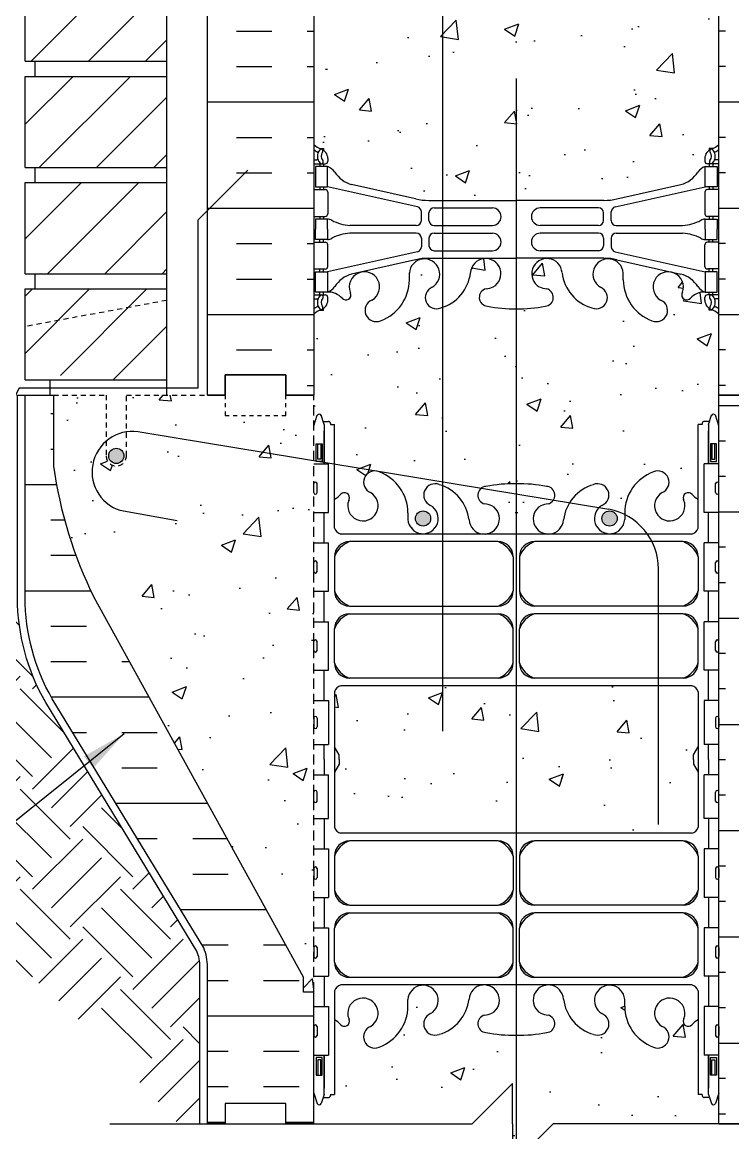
# Model space of a CAD drawing. Header units: inches. Extents: x 23 to 78, y 38.6 to 121.8.
# Drawn here: x 41.78 to 59.32, y 66.56 to 93.99 of the extents above; entities that cross this region are included whole.
import ezdxf

# ---------------------------------------------------------------- set-up
doc = ezdxf.new("R2010")
doc.units = ezdxf.units.IN
doc.header["$MEASUREMENT"] = 0
doc.linetypes.add('DASHED2', pattern=[0.375, 0.25, -0.125])
doc.linetypes.add('HIDDEN2', pattern=[0.1875, 0.125, -0.0625])
for name, color, linetype in [('HATCH', 12, 'Continuous'), ('Hidden2', 12, 'HIDDEN2'), ('line25', 2, 'Continuous'), ('LINE3', 3, 'Continuous'), ('LINE50', 5, 'Continuous'), ('LINE9', 9, 'Continuous'), ('TEXT', 4, 'Continuous'), ('Web_Edge', 9, 'Continuous')]:
    doc.layers.add(name, color=color, linetype=linetype)
doc.styles.add('DIM', font='romans.shx', dxfattribs={"width": 0.7})
doc.dimstyles.new('ext_12', dxfattribs={"dimscale": 12, "dimtxt": 0.09375, "dimasz": 0.09375, "dimexe": 0.09375, "dimexo": 0.0625, "dimgap": 0.0625, "dimtad": 1, "dimdec": 1, "dimzin": 3, "dimdsep": 46, "dimlunit": 4, "dimtxsty": 'DIM', "dimcen": 0.09, "dimdle": 0.09375, "dimclrt": 4, "dimadec": 0, "dimazin": 0, "dimtfac": 1, "dimtdec": 1, "dimtmove": 2, "dimatfit": 3, "dimfxl": 1, "dimfrac": 2, "dimtolj": 1, "dimtzin": 0, "dimarcsym": 0})

msp = doc.modelspace()

# ---------------------------------------------------------------- hatches: boundary and pattern name
at = {"layer": 'HATCH'}
h = msp.add_hatch(dxfattribs=at)
h.set_pattern_fill('ANSI31', color=256, scale=8, style=0)
h.set_pattern_definition([(45, (-68.6685, -69.963), (-0.707107, 0.707107), [])])
h.paths.add_polyline_path([(45.354, 120.781), (41.854, 120.781), (41.854, 119.281), (45.354, 119.281)])
h.paths.add_polyline_path([(45.354, 118.906), (41.854, 118.906), (41.854, 117.869), (44.798, 117.869), (45.354, 117.869)])
h.paths.add_polyline_path([(45.354, 117.869), (44.798, 117.869), (41.854, 117.869), (41.854, 116.656), (45.354, 116.656)])
h.paths.add_polyline_path([(45.354, 116.281), (41.854, 116.281), (41.854, 114.031), (45.354, 114.031)])
h.paths.add_polyline_path([(45.354, 113.656), (41.854, 113.656), (41.854, 111.406), (45.354, 111.406)])
h.paths.add_polyline_path([(45.354, 111.031), (41.854, 111.031), (41.854, 108.781), (45.354, 108.781)])
h.paths.add_polyline_path([(45.354, 108.406), (41.854, 108.406), (41.854, 106.156), (45.354, 106.156)])
h.paths.add_polyline_path([(45.354, 105.781), (41.854, 105.781), (41.854, 103.531), (45.354, 103.531), (45.354, 104.406), (45.342, 104.406), (45.347, 104.656), (45.354, 104.656)])
h.paths.add_polyline_path([(45.354, 103.156), (41.854, 103.156), (41.854, 100.906), (45.354, 100.906)])
h.paths.add_polyline_path([(45.354, 100.531), (41.854, 100.531), (41.854, 98.281), (45.354, 98.281)])
h.paths.add_polyline_path([(45.354, 97.906), (41.854, 97.906), (41.854, 96.486), (44.798, 96.486), (45.354, 96.486)])
h.paths.add_polyline_path([(45.354, 96.486), (44.798, 96.486), (41.854, 96.486), (41.854, 95.656), (45.354, 95.656)])
h.paths.add_polyline_path([(45.354, 95.281), (43.354, 95.281), (41.854, 95.281), (41.854, 93.031), (45.354, 93.031)])
h.paths.add_polyline_path([(45.354, 92.656), (41.854, 92.656), (41.854, 90.406), (45.354, 90.406)])
h.paths.add_polyline_path([(45.354, 90.031), (41.854, 90.031), (41.854, 87.781), (45.354, 87.781)])
h.paths.add_polyline_path([(45.354, 87.406), (41.854, 87.406), (41.854, 85.781), (42.299, 85.52), (42.912, 85.156), (45.354, 85.156)])
h = msp.add_hatch(dxfattribs=at)
h.set_pattern_fill('AR-CONC', color=256, scale=0.5)
h.paths.add_polyline_path([(58.979, 114.589, 0.08841), (58.833, 114.686), (58.743, 114.686), (58.743, 114.728, -0.249069), (58.633, 114.935), (58.633, 115.003, -0.414214), (58.695, 115.065), (58.743, 115.065), (58.743, 115.135), (58.638, 115.135, -0.168672), (58.452, 115.285, 0.17445), (58.044, 115.581), (56.463, 115.934, 0.054974), (56.136, 115.97), (53.979, 115.97), (53.979, 107.593), (53.979, 107.593), (56.136, 107.593, 0.054974), (56.463, 107.629), (58.044, 107.982, 0.17445), (58.452, 108.278, -0.168672), (58.638, 108.428), (58.743, 108.428), (58.743, 108.498), (58.695, 108.498, -0.414214), (58.633, 108.56), (58.633, 108.628, -0.249069), (58.743, 108.835), (58.743, 108.876), (58.833, 108.876, 0.08841), (58.979, 108.974)])
h.paths.add_polyline_path([(53.979, 115.97), (52.167, 115.97), (52.167, 107.593), (53.979, 107.593)])
h.paths.add_polyline_path([(52.167, 115.97), (51.821, 115.97, 0.054974), (51.494, 115.934), (49.913, 115.581, 0.17445), (49.506, 115.285, -0.168672), (49.32, 115.135), (49.215, 115.135), (49.215, 115.065), (49.262, 115.065, -0.414214), (49.325, 115.003), (49.325, 114.935, -0.249069), (49.215, 114.728), (49.215, 114.686), (49.125, 114.686, 0.088416), (48.979, 114.589), (48.979, 108.974, 0.088416), (49.125, 108.876), (49.215, 108.876), (49.215, 108.835, -0.249069), (49.325, 108.628), (49.325, 108.56, -0.414214), (49.262, 108.498), (49.215, 108.498), (49.215, 108.428), (49.32, 108.428, -0.168672), (49.506, 108.278, 0.17445), (49.913, 107.982), (51.494, 107.629, 0.054974), (51.821, 107.593), (52.167, 107.593)])
h.paths.add_polyline_path([(58.979, 96.589, 0.08841), (58.833, 96.686), (58.743, 96.686), (58.743, 96.728, -0.249069), (58.633, 96.935), (58.633, 97.003, -0.414214), (58.695, 97.065), (58.743, 97.065), (58.743, 97.135), (58.638, 97.135, -0.168672), (58.452, 97.285, 0.17445), (58.044, 97.581), (56.463, 97.934, 0.054974), (56.136, 97.97), (53.979, 97.97), (53.979, 94.102, -0.31683), (54.233, 94.011, -0.520567), (54.632, 94.011, -0.520567), (54.923, 94.026, -0.311242), (54.979, 94.047, -0.311242), (55.035, 94.026, -0.520567), (55.325, 94.011, -0.520567), (55.724, 94.011, -0.520567), (56.109, 94.011, -0.520567), (56.587, 94.011, -0.319567), (56.979, 94.209, -0.319567), (57.37, 94.011, -0.520567), (57.848, 94.011, -0.520567), (58.233, 94.011, -0.520567), (58.632, 94.011, -0.520567), (58.923, 94.026, -0.311242), (58.979, 94.047)])
h.paths.add_polyline_path([(58.979, 94.047, 0.311242), (58.923, 94.026, 0.520567), (58.632, 94.011, 0.520567), (58.233, 94.011, 0.520567), (57.848, 94.011, 0.520567), (57.37, 94.011, 0.319567), (56.979, 94.209, 0.319567), (56.587, 94.011, 0.520567), (56.109, 94.011, 0.520567), (55.724, 94.011, 0.520567), (55.325, 94.011, 0.520567), (55.035, 94.026, 0.311242), (54.979, 94.047, 0.311242), (54.923, 94.026, 0.520567), (54.632, 94.011, 0.520567), (54.233, 94.011, 0.520567), (53.848, 94.011, 0.520567), (53.37, 94.011, 0.520567), (52.755, 94.089, 0.520567), (52.426, 94.089, 0.289252), (52.167, 94.198), (52.167, 89.593), (53.979, 89.593), (56.136, 89.593, 0.054974), (56.463, 89.629), (58.044, 89.982, 0.17445), (58.452, 90.278, -0.168672), (58.638, 90.428), (58.743, 90.428), (58.743, 90.498), (58.695, 90.498, -0.414214), (58.633, 90.56), (58.633, 90.628, -0.249069), (58.743, 90.835), (58.743, 90.876), (58.833, 90.876, 0.08841), (58.979, 90.974)])
h.paths.add_polyline_path([(52.167, 94.198, 0.201043), (51.995, 94.089, 0.520567), (51.689, 94.042, 0.520567), (51.32, 94.042, 0.520567), (51.023, 94.042, 0.520567), (50.552, 94.042, 0.520567), (50.231, 94.042, 0.520567), (49.745, 94.042, 0.520567), (49.313, 94.042, 0.514292), (48.979, 94.045), (48.979, 90.974, 0.088416), (49.125, 90.876), (49.215, 90.876), (49.215, 90.835, -0.249069), (49.325, 90.628), (49.325, 90.56, -0.414214), (49.262, 90.498), (49.215, 90.498), (49.215, 90.428), (49.32, 90.428, -0.168672), (49.506, 90.278, 0.17445), (49.913, 89.982), (51.494, 89.629, 0.054974), (51.821, 89.593), (52.167, 89.593)])
h.paths.add_polyline_path([(52.167, 86.953, -0.013826), (52.112, 86.935, -1), (51.899, 87.446, 1.661382), (51.338, 87.799), (51.338, 87.634, -0.311223), (50.629, 86.618, -1), (50.416, 87.129, 2.155404), (49.877, 87.323), (49.889, 87.302, -0.834375), (49.677, 87.177, 0.23174), (49.32, 87.328), (49.215, 87.328), (49.215, 87.258), (49.262, 87.258, -0.414214), (49.325, 87.195), (49.325, 87.128, -0.249069), (49.215, 86.92), (49.215, 86.879), (49.125, 86.879, 0.088416), (48.979, 86.781), (48.979, 84.781), (48.979, 84.022), (49.064, 84.283, -0.6), (49.164, 84.283), (49.212, 84.133), (49.339, 84.133, -0.414214), (49.389, 84.083), (49.389, 84.053), (49.489, 84.053), (49.489, 83.076), (50.516, 82.907, -0.02739), (50.546, 82.902), (52.167, 82.635)])
h.paths.add_polyline_path([(53.979, 86.912, -0.047544), (53.265, 86.977, -0.843243), (53.23, 87.409, 0.055617), (53.41, 87.455, 1.661382), (52.849, 87.807, -0.285935), (52.167, 86.953), (52.167, 82.635), (53.11, 82.48, -0.14917), (53.229, 82.528, -0.049932), (53.979, 82.593)])
h.paths.add_polyline_path([(58.979, 86.781, 0.08841), (58.833, 86.879), (58.743, 86.879), (58.743, 86.92, -0.249069), (58.633, 87.128), (58.633, 87.195, -0.414214), (58.695, 87.258), (58.743, 87.258), (58.743, 87.328), (58.638, 87.328, 0.231736), (58.28, 87.177, -0.8344), (58.068, 87.302), (58.08, 87.323, 2.155404), (57.541, 87.129, -1), (57.328, 86.618, -0.311223), (56.619, 87.634), (56.619, 87.799, 1.661382), (56.058, 87.446, -1), (55.845, 86.935, -0.30095), (55.108, 87.807, 1.661382), (54.547, 87.455, 0.055617), (54.727, 87.409, -0.843243), (54.692, 86.977, -0.047545), (53.979, 86.912), (53.979, 82.593, -0.049932), (54.728, 82.528, -0.569775), (54.891, 82.187), (55.292, 82.121, -0.185281), (55.881, 82.57, -1), (56.094, 82.059, 0.063994), (56.018, 82.001), (56.261, 81.961, -0.069484), (56.655, 81.83), (56.655, 81.871, -0.311223), (57.364, 82.887, -1), (57.577, 82.376, 2.155404), (58.116, 82.182), (58.104, 82.203, -0.834375), (58.316, 82.329, 0.10894), (58.469, 82.215), (58.469, 84.053), (58.569, 84.053), (58.569, 84.083, -0.414214), (58.619, 84.133), (58.745, 84.133), (58.794, 84.283, -0.6), (58.894, 84.283), (58.979, 84.022), (58.979, 84.781)])
h.paths.add_polyline_path([(55.292, 82.121), (54.891, 82.187, -0.184719), (54.763, 82.096, 0.055617), (54.583, 82.051, 1.661382), (55.144, 81.698, -0.10956)])
h.paths.add_polyline_path([(56.655, 81.706), (56.655, 81.83, 0.069484), (56.261, 81.961), (56.018, 82.001, 1.443877)])
h.paths.add_polyline_path([(56.094, 81.734, -1), (56.469, 81.734, -1)], flags=16)
h.paths.add_polyline_path([(53.374, 82.051, 0.055617), (53.194, 82.096, -0.616523), (53.11, 82.48), (52.167, 82.635), (52.167, 82.539, -0.275905), (52.813, 81.698, 1.661382)])
h.paths.add_polyline_path([(52.076, 82.57, -0.023125), (52.167, 82.539), (52.167, 82.635), (50.546, 82.902, -0.0445), (50.593, 82.887, -0.311223), (51.302, 81.871), (51.302, 81.706, 1.661382), (51.863, 82.059, -1)])
h.paths.add_polyline_path([(51.863, 81.734, -1), (51.488, 81.734, -1)], flags=16)
h.paths.add_polyline_path([(50.516, 82.907), (49.489, 83.076), (49.489, 82.215, 0.108933), (49.641, 82.329, -0.8344), (49.853, 82.203), (49.841, 82.182, 2.155404), (50.38, 82.376, -0.865711)])
h.paths.add_polyline_path([(53.979, 77.603), (49.65, 77.603, 0.268156), (49.489, 77.455), (49.489, 76.094), (49.609, 75.894), (49.609, 75.781), (49.609, 75.669), (49.489, 75.469), (49.489, 74.108, 0.268156), (49.65, 73.96), (53.979, 73.96)])
h.paths.add_polyline_path([(53.979, 77.603), (53.979, 73.96), (58.307, 73.96, 0.268138), (58.469, 74.108), (58.469, 75.469), (58.349, 75.669), (58.349, 75.781), (58.349, 75.894), (58.469, 76.094), (58.469, 77.455, 0.268138), (58.307, 77.603)])
h.paths.add_polyline_path([(58.469, 69.347, 0.108935), (58.316, 69.234, -0.8344), (58.104, 69.36), (58.116, 69.381, 2.155404), (57.577, 69.187, -1), (57.364, 68.676, -0.311223), (56.655, 69.692), (56.655, 69.857, 1.661382), (56.094, 69.504, -1), (55.881, 68.993, -0.30095), (55.144, 69.865, 1.661382), (54.583, 69.512, 0.055617), (54.763, 69.467, -0.843243), (54.728, 69.034, -0.049932), (53.979, 68.97), (53.979, 65.875), (54.885, 66.781), (58.979, 66.781), (58.979, 67.541), (58.894, 67.28, -0.6), (58.794, 67.28), (58.745, 67.43), (58.619, 67.43, -0.414214), (58.569, 67.48), (58.569, 67.51), (58.469, 67.51)])
h.paths.add_polyline_path([(53.979, 68.97, -0.049932), (53.229, 69.034, -0.843243), (53.194, 69.467, 0.055617), (53.374, 69.512, 1.661382), (52.813, 69.865, -0.30095), (52.076, 68.993, -1), (51.863, 69.504, 1.661382), (51.302, 69.857), (51.302, 69.692, -0.311223), (50.593, 68.676, -1), (50.38, 69.187, 2.155404), (49.841, 69.381), (49.853, 69.36, -0.834375), (49.641, 69.234, 0.108938), (49.489, 69.347), (49.489, 67.51), (49.389, 67.51), (49.389, 67.48, -0.414214), (49.339, 67.43), (49.212, 67.43), (49.164, 67.28, -0.6), (49.064, 67.28), (48.979, 67.541), (48.979, 66.781), (52.885, 66.781), (53.885, 67.781), (53.885, 66.781), (53.885, 65.781), (53.979, 65.875)])
h = msp.add_hatch(dxfattribs=at)
h.set_pattern_fill('INSUL', color=256, scale=7, style=0)
h.set_pattern_definition([(0, (-2877.183, -312.228), (0, 2.625), []), (0, (-2877.183, -311.353), (0, 2.625), [0.875, -0.875]), (0, (-2877.183, -310.478), (0, 2.625), [0.875, -0.875])])
h.paths.add_polyline_path([(46.354, 84.781), (46.791, 84.781), (46.791, 85.281), (48.291, 85.281), (48.291, 84.781), (48.979, 84.781), (48.979, 102.781), (48.291, 102.781), (48.291, 103.281), (46.791, 103.281), (46.791, 102.781), (46.354, 102.781)])
h = msp.add_hatch(dxfattribs=at)
h.set_pattern_fill('INSUL', color=256, scale=7, style=0)
h.set_pattern_definition([(180, (2985.14, -312.228), (0, 2.625), []), (180, (2985.14, -311.353), (0, 2.625), [0.875, -0.875]), (180, (2985.14, -310.478), (0, 2.625), [0.875, -0.875])])
h.paths.add_polyline_path([(61.604, 84.781), (61.166, 84.781), (61.166, 85.281), (59.666, 85.281), (59.666, 84.781), (58.979, 84.781), (58.979, 102.781), (59.666, 102.781), (59.666, 103.281), (61.166, 103.281), (61.166, 102.781), (61.604, 102.781)])
h = msp.add_hatch(dxfattribs=at)
h.set_pattern_fill('INSUL', color=256, scale=7, style=0)
h.set_pattern_definition([(180, (2985.14, -330.228), (0, 2.625), []), (180, (2985.14, -329.353), (0, 2.625), [0.875, -0.875]), (180, (2985.14, -328.478), (0, 2.625), [0.875, -0.875])])
h.paths.add_polyline_path([(61.604, 66.781), (61.166, 66.781), (61.166, 67.281), (59.666, 67.281), (59.666, 66.781), (58.979, 66.781), (58.979, 84.781), (59.666, 84.781), (59.666, 85.281), (61.166, 85.281), (61.166, 84.781), (61.604, 84.781)])
h = msp.add_hatch(dxfattribs=at)
h.set_pattern_fill('INSUL', color=256, scale=7, style=0)
h.set_pattern_definition([(0, (-2953.5122, -355.8008), (0, 2.625), []), (0, (-2953.5122, -354.9258), (0, 2.625), [0.875, -0.875]), (0, (-2953.5122, -354.0508), (0, 2.625), [0.875, -0.875])])
h.paths.add_polyline_path([(43.554, 79.781, -0.079579), (42.554, 83.031), (42.554, 84.781), (41.854, 84.781), (41.854, 79.781, 0.131652), (42.523, 77.281), (46.261, 71.131, -0.10438), (46.354, 70.656), (46.354, 66.781), (46.791, 66.781), (46.791, 67.281), (48.291, 67.281), (48.291, 66.781), (48.979, 66.781), (48.979, 70.031), (48.729, 70.031), (48.729, 70.406)])
h = msp.add_hatch(dxfattribs=at)
h.set_pattern_fill('AR-CONC', color=256, scale=0.5, style=0)
h.set_pattern_definition([(50, (82.563, 46.899), (3.5863, -0.31376), [0.375, -4.125]), (355, (82.563, 46.899), (-0.69376, 3.76096), [0.3, -3.3]), (100.4514, (82.8618, 46.873), (2.89255, 3.4472), [0.3187, -3.5057]), (46.184, (82.563, 47.899), (5.3362, -0.8276), [0.5625, -6.1875]), (96.636, (83.0076, 47.83), (4.6733, 4.8706), [0.47805, -5.25856]), (351.184, (82.563, 47.899), (4.6733, 4.8706), [0.45, -4.95]), (21, (83.063, 47.649), (2.98454, -2.0131), [0.375, -4.125]), (326, (83.063, 47.649), (1.21658, 3.62575), [0.3, -3.3]), (71.4514, (83.3116, 47.4813), (4.20111, 1.61265), [0.3187, -3.5057]), (37.5, (82.5629, 46.8991), (0.0608, 1.66447), [0, -3.26, 0, -3.35, 0, -3.3125]), (7.5, (82.563, 46.8991), (1.31535, 1.97206), [0, -1.91, 0, -3.185, 0, -1.2625]), (327.5, (81.4479, 46.8991), (2.669112, -0.112774), [0, -1.25, 0, -3.9, 0, -5.175]), (317.5, (80.948, 46.899), (2.91593, 0.50052), [0, -1.625, 0, -2.59, 0, -3.675])])
h.paths.add_polyline_path([(48.979, 84.781), (48.291, 84.781), (48.291, 84.281), (46.791, 84.281), (46.791, 84.781), (46.354, 84.781), (45.435, 84.781), (45.463, 84.644), (45.163, 84.665), (45.257, 84.781), (44.354, 84.781), (44.354, 83.281, -1), (43.854, 83.281), (43.854, 84.781), (42.554, 84.781), (42.554, 83.031, 0.079579), (43.554, 79.781), (48.729, 70.406), (48.729, 70.031), (48.979, 70.031)])
h = msp.add_hatch(dxfattribs=at)
h.set_pattern_fill('AR-CONC', color=256, scale=0.5, style=0)
h.set_pattern_definition([(130, (107.9582, 0), (-3.5863, -0.31376), [0.375, -4.125]), (185, (107.9582, 0), (0.69376, 3.76096), [0.3, -3.3]), (79.5486, (107.6594, -0.026), (-2.89255, 3.4472), [0.3187, -3.50571]), (133.816, (107.958, 1), (-5.3362, -0.8276), [0.5625, -6.1875]), (83.3644, (107.5135, 0.931), (-4.6733, 4.8706), [0.47805, -5.25856]), (188.816, (107.958, 1), (-4.6733, 4.8706), [0.45, -4.95]), (159, (107.4582, 0.75), (-2.984535, -2.013094), [0.375, -4.125]), (214, (107.4582, 0.75), (-1.21658, 3.62575), [0.3, -3.3]), (108.5486, (107.2095, 0.5822), (-4.20111, 1.61265), [0.3187, -3.50571]), (142.5, (107.9582, 0), (-0.0608, 1.66447), [0, -3.26, 0, -3.35, 0, -3.3125]), (172.5, (107.9582, 0), (-1.315348, 1.97206), [0, -1.91, 0, -3.185, 0, -1.2625]), (212.5, (109.0732, 0), (-2.669112, -0.112774), [0, -1.25, 0, -3.9, 0, -5.175]), (222.5, (109.5732, 0), (-2.91593, 0.500525), [0, -1.625, 0, -2.59, 0, -3.675])])
h.paths.add_polyline_path([(51.542, 81.917, 0.009152), (51.535, 81.922, -0.027822), (51.697, 81.961), (53.979, 82.337), (53.98, 80.889, -0.115929), (53.48, 81.007)])
h = msp.add_hatch(dxfattribs=at)
h.set_pattern_fill('AR-CONC', color=256, scale=0.5, style=0)
h.paths.add_polyline_path([(56.416, 81.917, -0.009152), (56.423, 81.922, 0.027822), (56.261, 81.961), (53.979, 82.337), (53.979, 80.889, 0.115929), (54.479, 81.007)])
h = msp.add_hatch(dxfattribs=at)
h.set_pattern_fill('EARTH', color=256, scale=7, angle=45, style=0)
h.set_pattern_definition([(45, (82.563, 46.8991), (2e-16, 2.474874), [1.75, -1.75]), (45, (82.0989, 47.3631), (2e-16, 2.474874), [1.75, -1.75]), (45, (81.6348, 47.8272), (2e-16, 2.474874), [1.75, -1.75]), (135, (81.6348, 48.1365), (-2.474874, 2e-16), [1.75, -1.75]), (135, (82.0989, 48.6006), (-2.474874, 2e-16), [1.75, -1.75]), (135, (82.563, 49.0646), (-2.474874, 2e-16), [1.75, -1.75])])
edge = h.paths.add_edge_path()
edge.add_line((41.669, 79.612), (24.318, 79.309))
edge.add_spline(control_points=[(24.318, 79.309), (25.496, 77.837), (28.885, 73.598), (38.648, 74.342), (43.349, 69.258), (45.638, 66.781)], knot_values=[0, 0, 0, 0, 5.445163, 15.676074, 25.389883, 25.389883, 25.389883, 25.389883], degree=3, periodic=0)
edge.add_line((45.638, 66.781), (46.166, 66.781))
edge.add_line((46.166, 66.781), (46.166, 70.658))
edge.add_arc((45.182, 70.676), 0.984, 358.9719, 382.1268)
edge.add_line((46.094, 71.046), (42.362, 77.186))
edge.add_arc((46.854, 79.781), 5.188, 181.869, 210.0236, ccw=False)
at = {"layer": 'LINE3'}
for points in [[(44.291, 83.281, 1), (43.916, 83.281, 1)], [(51.863, 81.734, 1), (51.488, 81.734, 1)], [(56.094, 81.734, 1), (56.469, 81.734, 1)]]:
    msp.add_hatch(color=256, dxfattribs=at).paths.add_polyline_path(points)

# ---------------------------------------------------------------- linework, layer by layer
at = {"layer": 'HATCH'}
for p, q in [((45.163, 84.665), (45.257, 84.781)), ((45.463, 84.644), (45.435, 84.781)), ((45.163, 84.665), (45.463, 84.644))]:
    msp.add_line(p, q, dxfattribs=at)
at = {"layer": 'Hidden2'}
for p, q in [((42.554, 84.781), (43.854, 84.781)), ((43.854, 84.781), (43.854, 83.281)), ((44.354, 83.281), (44.354, 84.781)), ((44.354, 84.781), (46.354, 84.781))]:
    msp.add_line(p, q, dxfattribs=at)
at = {"layer": 'Hidden2', "ltscale": 2}
msp.add_line((48.979, 70.031), (48.979, 84.781), dxfattribs=at)
at = {"layer": 'Hidden2'}
msp.add_lwpolyline([(46.354, 84.781), (46.791, 84.781), (46.791, 85.281), (48.291, 85.281), (48.291, 84.781), (48.979, 84.781)], dxfattribs=at)
msp.add_arc((44.104, 83.281), 0.25, 180, 0, dxfattribs=at)
at = {"layer": 'line25'}
for p, q in [((48.979, 102.781), (48.979, 84.781)), ((58.979, 84.781), (58.979, 102.781)), ((41.854, 93.031), (41.854, 95.281)), ((45.354, 84.781), (45.354, 95.281)), ((41.854, 93.031), (45.354, 93.031)), ((42.104, 92.656), (42.104, 93.031)), ((41.854, 90.406), (41.854, 92.656)), ((41.854, 92.656), (45.354, 92.656)), ((41.854, 90.406), (45.354, 90.406)), ((42.104, 90.031), (42.104, 90.406)), ((41.854, 90.031), (45.354, 90.031)), ((41.854, 87.781), (41.854, 90.031)), ((41.854, 87.781), (45.354, 87.781)), ((42.104, 87.406), (42.104, 87.781)), ((41.854, 87.406), (45.354, 87.406)), ((41.854, 85.156), (41.854, 87.406)), ((41.854, 85.156), (45.354, 85.156)), ((42.469, 84.781), (42.469, 85.156)), ((42.554, 84.781), (42.554, 83.031)), ((58.979, 66.781), (58.979, 84.781)), ((48.979, 83.086), (49.343, 83.086)), ((49.343, 81.886), (49.343, 83.086)), ((58.979, 83.086), (58.614, 83.086)), ((58.614, 81.886), (58.614, 83.086)), ((48.979, 81.886), (49.343, 81.886)), ((58.979, 81.886), (58.614, 81.886)), ((48.979, 81.136), (49.343, 81.136)), ((49.343, 79.936), (49.343, 81.136)), ((58.979, 81.136), (58.614, 81.136)), ((58.614, 79.936), (58.614, 81.136)), ((48.979, 79.936), (49.343, 79.936)), ((58.979, 79.936), (58.614, 79.936)), ((48.729, 70.406), (43.554, 79.781)), ((48.979, 79.186), (49.343, 79.186)), ((49.343, 77.986), (49.343, 79.186)), ((58.979, 79.186), (58.614, 79.186)), ((58.614, 77.986), (58.614, 79.186)), ((48.979, 77.986), (49.343, 77.986)), ((58.979, 77.986), (58.614, 77.986)), ((48.979, 77.236), (49.343, 77.236)), ((49.343, 77.236), (49.343, 76.156)), ((58.979, 77.236), (58.614, 77.236)), ((58.614, 77.236), (58.614, 76.156)), ((48.979, 76.156), (49.343, 76.156)), ((58.979, 76.156), (58.614, 76.156)), ((48.979, 75.406), (49.343, 75.406)), ((49.343, 74.326), (49.343, 75.406)), ((58.979, 75.406), (58.614, 75.406)), ((58.614, 74.326), (58.614, 75.406)), ((48.979, 74.326), (49.343, 74.326)), ((58.979, 74.326), (58.614, 74.326)), ((48.979, 73.576), (49.343, 73.576)), ((49.343, 73.576), (49.343, 72.376)), ((58.979, 73.576), (58.614, 73.576)), ((58.614, 73.576), (58.614, 72.376)), ((48.979, 72.376), (49.343, 72.376)), ((58.979, 72.376), (58.614, 72.376)), ((48.979, 71.626), (49.343, 71.626)), ((49.343, 71.626), (49.343, 70.426)), ((58.979, 71.626), (58.614, 71.626)), ((58.614, 71.626), (58.614, 70.426)), ((48.729, 70.031), (48.729, 70.406)), ((48.729, 70.031), (48.729, 70.406)), ((48.979, 70.426), (49.343, 70.426)), ((58.979, 70.426), (58.614, 70.426)), ((48.979, 70.031), (48.729, 70.031)), ((48.979, 70.031), (48.729, 70.031)), ((48.979, 66.781), (48.979, 70.031)), ((48.979, 69.676), (49.343, 69.676)), ((49.343, 69.676), (49.343, 68.476)), ((58.979, 69.676), (58.614, 69.676)), ((58.614, 69.676), (58.614, 68.476)), ((48.979, 68.476), (49.343, 68.476)), ((58.979, 68.476), (58.614, 68.476))]:
    msp.add_line(p, q, dxfattribs=at)
msp.add_arc((53.199, 84.528), 10.75, 188.0028, 206.2026, dxfattribs=at)
at = {"layer": 'LINE3'}
for p, q in [((52.167, 76.48), (52.167, 116.393)), ((53.979, 92.602), (53.979, 65.875)), ((56.261, 81.961), (44.738, 83.858)), ((44.191, 81.937), (45.61, 81.683)), ((57.49, 74.176), (57.49, 80.486))]:
    msp.add_line(p, q, dxfattribs=at)
for centre in [(44.104, 83.281), (51.676, 81.734), (56.281, 81.734)]:
    msp.add_circle(centre, 0.188, dxfattribs=at)
for centre, radius, start, end in [((44.506, 82.886), 1, 76.5845, 251.653), ((55.99, 80.486), 1.5, 360, 79.5785)]:
    msp.add_arc(centre, radius, start, end, dxfattribs=at)
at = {"layer": 'LINE50'}
msp.add_line((46.354, 84.781), (46.354, 102.781), dxfattribs=at)
for points in [[(46.354, 84.781), (46.791, 84.781), (46.791, 85.281), (48.291, 85.281), (48.291, 84.781), (48.979, 84.781)], [(48.979, 84.781), (48.291, 84.781), (48.291, 85.281), (46.791, 85.281), (46.791, 84.781), (46.354, 84.781)], [(61.604, 84.781), (61.166, 84.781), (61.166, 85.281), (59.666, 85.281), (59.666, 84.781), (58.979, 84.781)], [(58.979, 84.781), (59.666, 84.781), (59.666, 85.281), (61.166, 85.281), (61.166, 84.781), (61.604, 84.781)], [(48.979, 66.781), (48.291, 66.781), (48.291, 67.281), (46.791, 67.281), (46.791, 66.781), (46.354, 66.781)], [(58.979, 66.781), (59.666, 66.781), (59.666, 67.281), (61.166, 67.281), (61.166, 66.781), (61.604, 66.781)]]:
    msp.add_lwpolyline(points, dxfattribs=at)
msp.add_lwpolyline([(46.354, 66.781), (46.354, 70.656, 0.10438), (46.261, 71.131), (42.523, 77.281, -0.131652), (41.854, 79.781), (41.854, 84.781), (42.554, 84.781)], format="xyb", dxfattribs=at)
at = {"layer": 'LINE9'}
for p, q in [((46.119, 89.106), (47.354, 90.341)), ((48.979, 82.376), (48.979, 82.596)), ((49.019, 82.636), (49.019, 82.636)), ((49.059, 82.376), (49.059, 82.596)), ((58.899, 82.376), (58.899, 82.596)), ((58.939, 82.636), (58.939, 82.636)), ((58.979, 82.376), (58.979, 82.596)), ((48.979, 82.541), (48.979, 82.541)), ((48.979, 82.431), (48.979, 82.431)), ((49.019, 82.336), (49.019, 82.336)), ((58.939, 82.336), (58.939, 82.336)), ((58.979, 82.541), (58.979, 82.541)), ((58.979, 82.431), (58.979, 82.431)), ((49.019, 80.686), (49.019, 80.686)), ((58.939, 80.686), (58.939, 80.686)), ((48.979, 80.426), (48.979, 80.646)), ((48.979, 80.591), (48.979, 80.591)), ((48.979, 80.481), (48.979, 80.481)), ((49.019, 80.386), (49.019, 80.386)), ((49.059, 80.426), (49.059, 80.646)), ((58.899, 80.426), (58.899, 80.646)), ((58.939, 80.386), (58.939, 80.386)), ((58.979, 80.426), (58.979, 80.646)), ((58.979, 80.591), (58.979, 80.591)), ((58.979, 80.481), (58.979, 80.481)), ((49.019, 78.736), (49.019, 78.736)), ((58.939, 78.736), (58.939, 78.736)), ((48.979, 78.476), (48.979, 78.696)), ((48.979, 78.641), (48.979, 78.641)), ((48.979, 78.531), (48.979, 78.531)), ((49.059, 78.476), (49.059, 78.696)), ((58.899, 78.476), (58.899, 78.696)), ((58.979, 78.476), (58.979, 78.696)), ((58.979, 78.641), (58.979, 78.641)), ((58.979, 78.531), (58.979, 78.531)), ((49.019, 78.436), (49.019, 78.436)), ((58.939, 78.436), (58.939, 78.436)), ((49.019, 76.846), (49.019, 76.846)), ((58.939, 76.846), (58.939, 76.846)), ((48.979, 76.806), (48.979, 76.586)), ((48.979, 76.751), (48.979, 76.751)), ((48.979, 76.641), (48.979, 76.641)), ((49.019, 76.546), (49.019, 76.546)), ((49.059, 76.806), (49.059, 76.586)), ((58.899, 76.806), (58.899, 76.586)), ((58.939, 76.546), (58.939, 76.546)), ((58.979, 76.806), (58.979, 76.586)), ((58.979, 76.751), (58.979, 76.751)), ((58.979, 76.641), (58.979, 76.641)), ((48.979, 74.756), (48.979, 74.976)), ((48.979, 74.921), (48.979, 74.921)), ((49.019, 75.016), (49.019, 75.016)), ((49.059, 74.756), (49.059, 74.976)), ((58.899, 74.756), (58.899, 74.976)), ((58.939, 75.016), (58.939, 75.016)), ((58.979, 74.756), (58.979, 74.976)), ((58.979, 74.921), (58.979, 74.921)), ((48.979, 74.811), (48.979, 74.811)), ((49.019, 74.716), (49.019, 74.716)), ((58.939, 74.716), (58.939, 74.716)), ((58.979, 74.811), (58.979, 74.811)), ((48.979, 73.086), (48.979, 72.866)), ((48.979, 73.031), (48.979, 73.031)), ((49.019, 73.126), (49.019, 73.126)), ((49.059, 73.086), (49.059, 72.866)), ((58.899, 73.086), (58.899, 72.866)), ((58.939, 73.126), (58.939, 73.126)), ((58.979, 73.086), (58.979, 72.866)), ((58.979, 73.031), (58.979, 73.031)), ((48.979, 72.921), (48.979, 72.921)), ((49.019, 72.826), (49.019, 72.826)), ((58.939, 72.826), (58.939, 72.826)), ((58.979, 72.921), (58.979, 72.921)), ((48.979, 71.136), (48.979, 70.916)), ((48.979, 71.081), (48.979, 71.081)), ((49.059, 71.136), (49.059, 70.916)), ((58.899, 71.136), (58.899, 70.916)), ((58.979, 71.136), (58.979, 70.916)), ((58.979, 71.081), (58.979, 71.081)), ((48.979, 70.971), (48.979, 70.971)), ((49.019, 70.876), (49.019, 70.876)), ((58.939, 70.876), (58.939, 70.876)), ((58.979, 70.971), (58.979, 70.971)), ((48.979, 69.186), (48.979, 68.966)), ((49.019, 69.226), (49.019, 69.226)), ((49.059, 69.186), (49.059, 68.966)), ((58.899, 69.186), (58.899, 68.966)), ((58.939, 69.226), (58.939, 69.226)), ((58.979, 69.186), (58.979, 68.966)), ((48.979, 69.131), (48.979, 69.131)), ((48.979, 69.021), (48.979, 69.021)), ((49.019, 68.926), (49.019, 68.926)), ((58.939, 68.926), (58.939, 68.926)), ((58.979, 69.131), (58.979, 69.131)), ((58.979, 69.021), (58.979, 69.021)), ((53.885, 67.781), (52.885, 66.781)), ((53.885, 66.781), (53.885, 67.781)), ((43.941, 66.781), (52.885, 66.781)), ((53.885, 66.781), (53.885, 65.781)), ((53.885, 65.781), (54.885, 66.781)), ((63.829, 66.781), (54.885, 66.781))]:
    msp.add_line(p, q, dxfattribs=at)
at = {"layer": 'LINE9', "linetype": 'DASHED2', "ltscale": 0.5}
msp.add_line((45.354, 87.122), (41.854, 86.474), dxfattribs=at)
at = {"layer": 'LINE9'}
msp.add_lwpolyline([(46.119, 89.106), (46.119, 84.956), (41.71, 84.956), (41.511, 84.567)], dxfattribs=at)
at = {"layer": 'LINE9', "linetype": 'Continuous'}
msp.add_lwpolyline([(46.166, 66.781), (46.166, 70.658, 0.101377), (46.094, 71.046), (42.362, 77.186, -0.131757), (41.666, 79.781), (41.666, 84.781), (41.854, 84.781)], format="xyb", dxfattribs=at)
at = {"layer": 'LINE9', "linetype": 'DASHED2', "ltscale": 0.15}
msp.add_lwpolyline([(46.791, 84.781), (46.791, 84.781), (46.791, 84.281), (48.291, 84.281), (48.291, 84.781), (48.291, 84.781)], dxfattribs=at)
at = {"layer": 'LINE9'}
for centre, start, end in [((49.019, 82.596), 90, 180), ((49.019, 82.596), 360, 90), ((58.939, 82.596), 90, 180), ((58.939, 82.596), 0, 90), ((49.019, 82.376), 180, 270), ((49.019, 82.376), 270, 0), ((58.939, 82.376), 180, 270), ((58.939, 82.376), 270, 0), ((49.019, 80.646), 90, 180), ((49.019, 80.646), 360, 90), ((58.939, 80.646), 90, 180), ((58.939, 80.646), 0, 90), ((49.019, 80.426), 180, 270), ((49.019, 80.426), 270, 0), ((58.939, 80.426), 180, 270), ((58.939, 80.426), 270, 0), ((49.019, 78.696), 90, 180), ((49.019, 78.696), 360, 90), ((58.939, 78.696), 90, 180), ((58.939, 78.696), 0, 90), ((49.019, 78.476), 180, 270), ((49.019, 78.476), 270, 0), ((58.939, 78.476), 180, 270), ((58.939, 78.476), 270, 0), ((49.019, 76.806), 90, 180), ((49.019, 76.806), 0, 90), ((58.939, 76.806), 90, 180), ((58.939, 76.806), 360, 90), ((49.019, 76.586), 180, 270), ((49.019, 76.586), 270, 0), ((58.939, 76.586), 180, 270), ((58.939, 76.586), 270, 0), ((49.019, 74.976), 90, 180), ((49.019, 74.976), 360, 90), ((58.939, 74.976), 90, 180), ((58.939, 74.976), 0, 90), ((49.019, 74.756), 180, 270), ((49.019, 74.756), 270, 0), ((58.939, 74.756), 180, 270), ((58.939, 74.756), 270, 0), ((49.019, 73.086), 90, 180), ((49.019, 73.086), 0, 90), ((58.939, 73.086), 90, 180), ((58.939, 73.086), 360, 90), ((49.019, 72.866), 180, 270), ((49.019, 72.866), 270, 0), ((58.939, 72.866), 180, 270), ((58.939, 72.866), 270, 0), ((49.019, 71.136), 90, 180), ((49.019, 71.136), 0, 90), ((58.939, 71.136), 90, 180), ((58.939, 71.136), 360, 90), ((49.019, 70.916), 180, 270), ((49.019, 70.916), 270, 0), ((58.939, 70.916), 180, 270), ((58.939, 70.916), 270, 0), ((49.019, 69.186), 90, 180), ((49.019, 69.186), 0, 90), ((58.939, 69.186), 90, 180), ((58.939, 69.186), 360, 90), ((49.019, 68.966), 180, 270), ((49.019, 68.966), 270, 0), ((58.939, 68.966), 180, 270), ((58.939, 68.966), 270, 0)]:
    msp.add_arc(centre, 0.04, start, end, dxfattribs=at)
at = {"layer": 'Web_Edge'}
for p, q in [((49.125, 90.876), (49.215, 90.876)), ((49.215, 90.876), (49.215, 90.835)), ((58.833, 90.876), (58.743, 90.876)), ((58.743, 90.876), (58.743, 90.835)), ((48.979, 90.598), (49.056, 90.598)), ((49.325, 90.628), (49.325, 90.56)), ((58.633, 90.628), (58.633, 90.56)), ((58.979, 90.598), (58.901, 90.598)), ((48.979, 90.498), (49.262, 90.498)), ((49.125, 90.498), (49.125, 90.428)), ((49.215, 90.498), (49.215, 90.428)), ((58.979, 90.498), (58.695, 90.498)), ((58.743, 90.498), (58.743, 90.428)), ((58.833, 90.498), (58.833, 90.428)), ((51.494, 89.629), (49.913, 89.982)), ((56.463, 89.629), (58.044, 89.982)), ((48.979, 89.858), (49.262, 89.858)), ((49.125, 89.928), (49.125, 89.858)), ((49.215, 89.928), (49.215, 89.858)), ((51.537, 89.431), (49.32, 89.928)), ((49.325, 89.795), (49.325, 89.26)), ((56.42, 89.431), (58.638, 89.928)), ((58.633, 89.795), (58.633, 89.26)), ((58.979, 89.858), (58.695, 89.858)), ((58.743, 89.928), (58.743, 89.858)), ((58.833, 89.928), (58.833, 89.858)), ((51.821, 89.593), (53.979, 89.593)), ((56.136, 89.593), (53.979, 89.593)), ((48.979, 89.198), (49.262, 89.198)), ((49.125, 89.198), (49.125, 89.128)), ((49.215, 89.198), (49.215, 89.128)), ((51.635, 89.097), (51.635, 89.309)), ((51.822, 89.098), (51.822, 89.282)), ((51.947, 89.407), (53.387, 89.407)), ((56.01, 89.407), (54.57, 89.407)), ((56.135, 89.098), (56.135, 89.282)), ((56.322, 89.097), (56.322, 89.309)), ((58.979, 89.198), (58.695, 89.198)), ((58.743, 89.198), (58.743, 89.128)), ((58.833, 89.198), (58.833, 89.128)), ((51.51, 88.972), (49.872, 88.972)), ((51.947, 88.973), (53.387, 88.973)), ((56.01, 88.973), (54.57, 88.973)), ((56.447, 88.972), (58.085, 88.972)), ((49.125, 88.558), (49.125, 88.628)), ((49.215, 88.558), (49.215, 88.628)), ((51.51, 88.784), (49.872, 88.784)), ((51.635, 88.659), (51.635, 88.446)), ((51.822, 88.658), (51.822, 88.474)), ((51.947, 88.783), (53.387, 88.783)), ((56.01, 88.783), (54.57, 88.783)), ((56.135, 88.658), (56.135, 88.474)), ((56.322, 88.659), (56.322, 88.446)), ((56.447, 88.784), (58.085, 88.784)), ((58.743, 88.558), (58.743, 88.628)), ((58.833, 88.558), (58.833, 88.628)), ((48.979, 88.558), (49.262, 88.558)), ((49.325, 87.96), (49.325, 88.495)), ((51.947, 88.349), (53.387, 88.349)), ((56.01, 88.349), (54.57, 88.349)), ((58.633, 87.96), (58.633, 88.495)), ((58.979, 88.558), (58.695, 88.558)), ((51.537, 88.324), (49.32, 87.828)), ((51.494, 88.126), (49.913, 87.773)), ((51.821, 88.162), (53.979, 88.162)), ((56.136, 88.162), (53.979, 88.162)), ((56.42, 88.324), (58.638, 87.828)), ((56.463, 88.126), (58.044, 87.773)), ((48.979, 87.898), (49.262, 87.898)), ((49.125, 87.828), (49.125, 87.898)), ((49.215, 87.828), (49.215, 87.898)), ((51.338, 87.634), (51.338, 87.799)), ((56.619, 87.634), (56.619, 87.799)), ((58.979, 87.898), (58.695, 87.898)), ((58.743, 87.828), (58.743, 87.898)), ((58.833, 87.828), (58.833, 87.898)), ((48.979, 87.258), (49.262, 87.258)), ((49.125, 87.258), (49.125, 87.328)), ((49.215, 87.258), (49.215, 87.328)), ((49.877, 87.323), (49.889, 87.302)), ((58.08, 87.323), (58.068, 87.302)), ((58.979, 87.258), (58.695, 87.258)), ((58.743, 87.258), (58.743, 87.328)), ((58.833, 87.258), (58.833, 87.328)), ((48.979, 87.158), (49.056, 87.158)), ((49.325, 87.128), (49.325, 87.195)), ((58.633, 87.128), (58.633, 87.195)), ((58.979, 87.158), (58.901, 87.158)), ((49.125, 86.879), (49.215, 86.879)), ((49.215, 86.879), (49.215, 86.92)), ((58.743, 86.879), (58.743, 86.92)), ((58.833, 86.879), (58.743, 86.879)), ((48.979, 84.022), (49.064, 84.283)), ((49.239, 84.053), (49.164, 84.283)), ((58.719, 84.053), (58.794, 84.283)), ((58.979, 84.022), (58.894, 84.283)), ((49.212, 84.133), (49.339, 84.133)), ((49.239, 84.053), (49.239, 83.086)), ((49.389, 84.083), (49.389, 84.083)), ((49.389, 84.083), (49.389, 84.053)), ((49.389, 84.053), (49.489, 84.053)), ((49.489, 81.499), (49.489, 84.053)), ((58.569, 84.053), (58.469, 84.053)), ((58.469, 81.499), (58.469, 84.053)), ((58.569, 84.083), (58.569, 84.083)), ((58.569, 84.083), (58.569, 84.053)), ((58.745, 84.133), (58.619, 84.133)), ((58.719, 84.053), (58.719, 83.086)), ((49.841, 82.182), (49.853, 82.203)), ((58.116, 82.182), (58.104, 82.203)), ((51.302, 81.871), (51.302, 81.706)), ((56.655, 81.871), (56.655, 81.706)), ((58.307, 81.351), (49.65, 81.351)), ((53.527, 81.163), (49.864, 81.163)), ((58.094, 81.163), (54.43, 81.163)), ((49.489, 80.788), (49.489, 79.947)), ((53.902, 80.788), (53.902, 79.947)), ((54.055, 80.789), (54.055, 79.948)), ((58.469, 80.788), (58.469, 79.947)), ((49.864, 79.572), (53.527, 79.572)), ((58.094, 79.572), (54.43, 79.572)), ((49.864, 79.382), (53.527, 79.382)), ((58.094, 79.382), (54.43, 79.382)), ((49.489, 78.166), (49.489, 79.007)), ((53.902, 78.166), (53.902, 79.007)), ((54.055, 78.165), (54.055, 79.006)), ((58.469, 78.166), (58.469, 79.007)), ((53.527, 77.791), (49.864, 77.791)), ((58.094, 77.791), (54.43, 77.791)), ((49.489, 77.455), (49.489, 74.108)), ((58.307, 77.603), (49.65, 77.603)), ((58.469, 77.455), (58.469, 74.108)), ((49.609, 75.894), (49.489, 76.094)), ((49.609, 75.894), (49.489, 76.094)), ((58.349, 75.894), (58.469, 76.094)), ((58.349, 75.894), (58.469, 76.094)), ((49.609, 75.781), (49.609, 75.894)), ((49.609, 75.781), (49.609, 75.894)), ((49.609, 75.781), (49.609, 75.669)), ((49.609, 75.781), (49.609, 75.669)), ((58.349, 75.781), (58.349, 75.894)), ((58.349, 75.781), (58.349, 75.894)), ((58.349, 75.781), (58.349, 75.669)), ((58.349, 75.781), (58.349, 75.669)), ((49.609, 75.669), (49.489, 75.469)), ((49.609, 75.669), (49.489, 75.469)), ((58.349, 75.669), (58.469, 75.469)), ((58.349, 75.669), (58.469, 75.469)), ((58.307, 73.96), (49.65, 73.96)), ((53.527, 73.772), (49.864, 73.772)), ((58.094, 73.772), (54.43, 73.772)), ((49.489, 73.397), (49.489, 72.556)), ((53.902, 73.397), (53.902, 72.556)), ((54.055, 73.398), (54.055, 72.557)), ((58.469, 73.397), (58.469, 72.556)), ((49.864, 72.181), (53.527, 72.181)), ((58.094, 72.181), (54.43, 72.181)), ((49.864, 71.991), (53.527, 71.991)), ((58.094, 71.991), (54.43, 71.991)), ((49.489, 70.775), (49.489, 71.616)), ((53.902, 70.775), (53.902, 71.616)), ((54.055, 70.774), (54.055, 71.615)), ((58.469, 70.775), (58.469, 71.616)), ((53.527, 70.4), (49.864, 70.4)), ((58.094, 70.4), (54.43, 70.4)), ((49.489, 70.064), (49.489, 67.51)), ((58.307, 70.212), (49.65, 70.212)), ((58.469, 70.064), (58.469, 67.51)), ((51.302, 69.692), (51.302, 69.857)), ((56.655, 69.692), (56.655, 69.857)), ((49.841, 69.381), (49.853, 69.36)), ((58.116, 69.381), (58.104, 69.36)), ((49.239, 67.51), (49.239, 68.476)), ((58.719, 67.51), (58.719, 68.476)), ((48.979, 67.541), (49.064, 67.28)), ((49.239, 67.51), (49.164, 67.28)), ((49.389, 67.51), (49.489, 67.51)), ((49.389, 67.51), (49.389, 67.48)), ((58.569, 67.51), (58.469, 67.51)), ((58.569, 67.51), (58.569, 67.48)), ((58.719, 67.51), (58.794, 67.28)), ((58.979, 67.541), (58.894, 67.28)), ((49.212, 67.43), (49.339, 67.43)), ((49.389, 67.48), (49.389, 67.48)), ((58.569, 67.48), (58.569, 67.48)), ((58.745, 67.43), (58.619, 67.43))]:
    msp.add_line(p, q, dxfattribs=at)
for points in [[(49.02, 89.928), (49.32, 89.928), (49.32, 90.428), (49.02, 90.428)], [(58.938, 89.928), (58.638, 89.928), (58.638, 90.428), (58.938, 90.428)], [(49.02, 87.828), (49.32, 87.828), (49.32, 87.328), (49.02, 87.328)], [(58.938, 87.828), (58.638, 87.828), (58.638, 87.328), (58.938, 87.328)], [(49.189, 83.143), (49.039, 83.143), (49.039, 83.583), (49.189, 83.583)], [(49.149, 83.203), (49.079, 83.203), (49.079, 83.583), (49.149, 83.583)], [(58.769, 83.143), (58.919, 83.143), (58.919, 83.583), (58.769, 83.583)], [(58.809, 83.203), (58.879, 83.203), (58.879, 83.583), (58.809, 83.583)], [(49.189, 68.42), (49.039, 68.42), (49.039, 67.98), (49.189, 67.98)], [(49.149, 68.36), (49.079, 68.36), (49.079, 67.98), (49.149, 67.98)], [(58.769, 68.42), (58.919, 68.42), (58.919, 67.98), (58.769, 67.98)], [(58.809, 68.36), (58.879, 68.36), (58.879, 67.98), (58.809, 67.98)]]:
    msp.add_lwpolyline(points, close=True, dxfattribs=at)
for points in [[(49.32, 88.878), (49.32, 89.128), (49.02, 89.128), (49.02, 88.878)], [(58.638, 88.878), (58.638, 89.128), (58.938, 89.128), (58.938, 88.878)], [(49.32, 88.878), (49.32, 88.628), (49.02, 88.628), (49.02, 88.878)], [(58.638, 88.878), (58.638, 88.628), (58.938, 88.628), (58.938, 88.878)], [(49.239, 83.086), (49.239, 83.903)], [(58.719, 83.086), (58.719, 83.903)], [(49.239, 81.136), (49.239, 81.886)], [(58.719, 81.136), (58.719, 81.886)], [(49.239, 79.186), (49.239, 79.936)], [(58.719, 79.186), (58.719, 79.936)], [(49.239, 77.236), (49.239, 77.986)], [(58.719, 77.236), (58.719, 77.986)], [(49.239, 75.781), (49.239, 76.156)], [(58.719, 75.781), (58.719, 76.156)], [(49.239, 75.781), (49.239, 75.406)], [(58.719, 75.781), (58.719, 75.406)], [(49.239, 74.326), (49.239, 73.576)], [(58.719, 74.326), (58.719, 73.576)], [(49.239, 72.376), (49.239, 71.626)], [(58.719, 72.376), (58.719, 71.626)], [(49.239, 70.426), (49.239, 69.676)], [(58.719, 70.426), (58.719, 69.676)], [(49.239, 68.476), (49.239, 67.66)], [(58.719, 68.476), (58.719, 67.66)]]:
    msp.add_lwpolyline(points, dxfattribs=at)
for centre, radius, start, end in [((49.325, 91.335), 0.5, 226.2109, 250.5288), ((49.325, 91.335), 0.6, 234.7832, 245.0748), ((49.318, 90.682), 0.25, 140.1145, 222.4609), ((49.16, 90.813), 0.045, 321.448, 139.1879), ((49.075, 90.628), 0.25, 0, 70.5288), ((58.883, 90.628), 0.25, 109.4712, 180), ((58.797, 90.813), 0.045, 40.8121, 218.552), ((58.633, 91.335), 0.5, 289.4712, 313.7878), ((58.639, 90.682), 0.25, 317.5391, 39.8855), ((58.633, 91.335), 0.6, 294.9252, 305.2158), ((49.057, 90.617), 0.0196, 269.4032, 15.4901), ((49.062, 90.772), 0.021, 343.464, 63.9957), ((49.167, 90.544), 0.045, 222.4609, 42.4609), ((49.318, 90.682), 0.16, 140.0001, 222.4609), ((49.262, 90.56), 0.0625, 270, 0), ((58.695, 90.56), 0.0625, 180, 270), ((58.79, 90.544), 0.045, 137.5391, 317.5391), ((58.639, 90.682), 0.16, 317.5391, 39.9999), ((58.895, 90.772), 0.021, 116.0043, 196.536), ((58.9, 90.617), 0.0196, 164.5099, 270.5968), ((49.197, 90.085), 0.364, 34.9775, 70.3387), ((50.12, 90.696), 0.743, 212.7919, 253.8107), ((57.837, 90.696), 0.743, 286.1893, 327.2081), ((58.76, 90.085), 0.364, 109.6613, 145.0225), ((49.262, 89.795), 0.0625, 0, 90), ((58.695, 89.795), 0.0625, 90, 180), ((51.821, 91.093), 1.5, 257.4135, 270), ((56.136, 91.093), 1.5, 270, 282.5865), ((49.262, 89.26), 0.0625, 270, 0), ((51.51, 89.309), 0.125, 0, 77.3767), ((51.947, 89.282), 0.125, 90, 180), ((53.387, 89.19), 0.217, 270, 90), ((54.57, 89.19), 0.217, 90, 270), ((56.01, 89.282), 0.125, 0, 90), ((56.447, 89.309), 0.125, 102.6233, 180), ((58.695, 89.26), 0.0625, 180, 270), ((49.315, 88.909), 0.219, 60.4937, 88.92), ((49.961, 90.139), 1.17, 242.6365, 265.6505), ((51.51, 89.097), 0.125, 270, 0), ((51.947, 89.098), 0.125, 180, 270), ((56.01, 89.098), 0.125, 270, 360), ((56.447, 89.097), 0.125, 180, 270), ((57.996, 90.139), 1.17, 274.3495, 297.3635), ((58.642, 88.909), 0.219, 91.08, 119.5063), ((49.315, 88.846), 0.219, 271.08, 299.5063), ((49.961, 87.617), 1.17, 94.3495, 117.3635), ((51.51, 88.659), 0.125, 0, 90), ((51.947, 88.658), 0.125, 90, 180), ((53.387, 88.566), 0.217, 270, 90), ((54.57, 88.566), 0.217, 90, 270), ((56.01, 88.658), 0.125, 0, 90), ((56.447, 88.659), 0.125, 90, 180), ((57.996, 87.617), 1.17, 62.6365, 85.6505), ((58.642, 88.846), 0.219, 240.4937, 268.92), ((49.262, 88.495), 0.0625, 0, 90), ((51.51, 88.446), 0.125, 282.6233, 0), ((51.947, 88.474), 0.125, 180, 270), ((56.01, 88.474), 0.125, 270, 0), ((56.447, 88.446), 0.125, 180, 257.3767), ((58.695, 88.495), 0.0625, 90, 180), ((51.712, 87.771), 0.375, 299.9315, 175.7552), ((51.821, 86.662), 1.5, 90, 102.5865), ((53.223, 87.78), 0.375, 299.9315, 175.7552), ((54.734, 87.78), 0.375, 4.2448, 240.0685), ((56.245, 87.771), 0.375, 4.2448, 240.0685), ((56.136, 86.662), 1.5, 77.4135, 90), ((49.262, 87.96), 0.0625, 270, 0), ((50.229, 87.454), 0.375, 299.9315, 200.3757), ((51.821, 87.927), 1.034, 286.3365, 353.3331), ((56.136, 87.927), 1.034, 186.6669, 253.6635), ((57.729, 87.454), 0.375, 339.6243, 240.0685), ((58.695, 87.96), 0.0625, 180, 270), ((50.12, 87.059), 0.743, 106.1893, 147.2081), ((50.247, 87.64), 1.092, 290.5175, 359.6668), ((57.71, 87.64), 1.092, 180.3332, 249.4825), ((57.837, 87.059), 0.743, 32.7919, 73.8107), ((49.318, 87.073), 0.25, 137.5391, 219.8855), ((49.167, 87.211), 0.045, 317.5391, 137.5391), ((49.262, 87.195), 0.0625, 360, 90), ((49.197, 87.67), 0.364, 289.6613, 325.0225), ((49.344, 86.887), 0.441, 41.0127, 93.2024), ((49.772, 87.259), 0.125, 221.0127, 20.3757), ((52.006, 87.191), 0.277, 112.68, 292.68), ((53.285, 87.196), 0.22, 104.2604, 264.8165), ((53.116, 88.235), 0.834, 277.8937, 290.6271), ((54.841, 88.235), 0.834, 249.3729, 262.1063), ((54.672, 87.196), 0.22, 275.1835, 75.7396), ((55.951, 87.191), 0.277, 247.32, 67.32), ((58.186, 87.259), 0.125, 159.6243, 318.9873), ((58.613, 86.887), 0.441, 86.7976, 138.9873), ((58.76, 87.67), 0.364, 214.9775, 250.3387), ((58.695, 87.195), 0.0625, 90, 180), ((58.79, 87.211), 0.045, 42.4609, 222.4609), ((58.639, 87.073), 0.25, 320.1145, 42.4609), ((49.325, 86.421), 0.6, 114.9252, 125.2168), ((49.057, 87.138), 0.0196, 344.5099, 90.5968), ((49.062, 86.984), 0.021, 296.0043, 16.536), ((49.16, 86.942), 0.045, 220.8121, 38.552), ((49.318, 87.073), 0.16, 137.5391, 219.9999), ((49.075, 87.128), 0.25, 289.4712, 360), ((50.522, 86.874), 0.277, 112.68, 292.68), ((53.961, 90.689), 3.777, 259.3725, 270.2606), ((53.996, 90.689), 3.777, 269.7394, 280.6275), ((57.435, 86.874), 0.277, 247.32, 67.32), ((58.883, 87.128), 0.25, 180, 250.5288), ((58.797, 86.942), 0.045, 141.448, 319.1879), ((58.639, 87.073), 0.16, 320.0001, 42.4609), ((58.895, 86.984), 0.021, 163.464, 243.9957), ((58.9, 87.138), 0.0196, 89.4032, 195.4901), ((58.633, 86.421), 0.6, 54.7832, 65.0748), ((49.325, 86.421), 0.5, 109.4712, 133.7891), ((58.633, 86.421), 0.5, 46.2122, 70.5288), ((49.114, 84.256), 0.0567, 28.0725, 151.9275), ((58.844, 84.256), 0.0567, 28.0725, 151.9275), ((49.339, 84.083), 0.05, 0, 90), ((58.619, 84.083), 0.05, 90, 180), ((50.486, 82.632), 0.277, 67.32, 247.32), ((50.211, 81.865), 1.092, 0.3332, 69.4825), ((57.746, 81.865), 1.092, 110.5175, 179.6668), ((57.471, 82.632), 0.277, 292.68, 112.68), ((51.97, 82.315), 0.277, 67.32, 247.32), ((53.925, 78.816), 3.777, 89.1934, 100.6275), ((54.032, 78.816), 3.777, 79.3725, 90.8066), ((55.987, 82.315), 0.277, 292.68, 112.68), ((49.308, 82.618), 0.441, 294.1187, 318.9873), ((49.736, 82.247), 0.125, 339.6243, 138.9873), ((50.193, 82.051), 0.375, 159.6243, 60.0685), ((51.785, 81.578), 1.034, 6.6669, 73.6635), ((53.249, 82.309), 0.22, 95.1835, 255.7396), ((54.708, 82.309), 0.22, 284.2604, 84.8165), ((56.172, 81.578), 1.034, 106.3365, 173.3331), ((57.765, 82.051), 0.375, 119.9315, 20.3757), ((58.222, 82.247), 0.125, 41.0127, 200.3757), ((58.649, 82.618), 0.441, 221.0127, 245.8818), ((51.676, 81.734), 0.375, 184.2448, 60.0685), ((53.187, 81.726), 0.375, 184.2448, 60.0685), ((53.08, 81.27), 0.834, 69.3729, 82.1063), ((54.77, 81.726), 0.375, 119.9315, 355.7552), ((54.877, 81.27), 0.834, 97.8937, 110.6271), ((56.281, 81.734), 0.375, 119.9315, 355.7552), ((49.697, 81.564), 0.219, 197.3882, 257.4322), ((58.26, 81.564), 0.219, 282.5678, 342.6083), ((50.07, 80.581), 0.617, 109.5682, 160.4318), ((49.864, 80.788), 0.375, 90, 180), ((53.32, 80.581), 0.617, 19.5682, 70.4318), ((53.527, 80.788), 0.375, 360, 90), ((54.637, 80.581), 0.617, 109.5682, 160.4318), ((54.43, 80.788), 0.375, 90, 180), ((57.887, 80.581), 0.617, 19.5682, 70.4318), ((58.094, 80.788), 0.375, 360, 90), ((50.07, 80.154), 0.617, 199.5682, 250.4318), ((49.864, 79.947), 0.375, 180, 270), ((53.32, 80.154), 0.617, 289.5682, 340.4318), ((53.527, 79.947), 0.375, 270, 0), ((54.637, 80.154), 0.617, 199.5682, 250.4318), ((54.43, 79.947), 0.375, 180, 270), ((57.887, 80.154), 0.617, 289.5682, 340.4318), ((58.094, 79.947), 0.375, 270, 0), ((50.07, 78.8), 0.617, 109.5682, 160.4318), ((49.864, 79.007), 0.375, 90, 180), ((53.32, 78.8), 0.617, 19.5682, 70.4318), ((53.527, 79.007), 0.375, 360, 90), ((54.637, 78.8), 0.617, 109.5682, 160.4318), ((54.43, 79.007), 0.375, 90, 180), ((57.887, 78.8), 0.617, 19.5682, 70.4318), ((58.094, 79.007), 0.375, 360, 90), ((50.07, 78.373), 0.617, 199.5682, 250.4318), ((49.864, 78.166), 0.375, 180, 270), ((53.32, 78.373), 0.617, 289.5682, 340.4318), ((53.527, 78.166), 0.375, 270, 0), ((54.637, 78.373), 0.617, 199.5682, 250.4318), ((54.43, 78.166), 0.375, 180, 270), ((57.887, 78.373), 0.617, 289.5682, 340.4318), ((58.094, 78.166), 0.375, 270, 0), ((49.697, 77.39), 0.219, 102.5678, 162.612), ((58.26, 77.39), 0.219, 17.3917, 77.4322), ((49.697, 74.173), 0.219, 197.388, 257.4322), ((58.26, 74.173), 0.219, 282.5678, 342.6083), ((50.07, 73.19), 0.617, 109.5682, 160.4318), ((49.864, 73.397), 0.375, 90, 180), ((53.32, 73.19), 0.617, 19.5682, 70.4318), ((53.527, 73.397), 0.375, 360, 90), ((54.637, 73.19), 0.617, 109.5682, 160.4318), ((54.43, 73.397), 0.375, 90, 180), ((57.887, 73.19), 0.617, 19.5682, 70.4318), ((58.094, 73.397), 0.375, 360, 90), ((50.07, 72.763), 0.617, 199.5682, 250.4318), ((49.864, 72.556), 0.375, 180, 270), ((53.32, 72.763), 0.617, 289.5682, 340.4318), ((53.527, 72.556), 0.375, 270, 0), ((54.637, 72.763), 0.617, 199.5682, 250.4318), ((54.43, 72.556), 0.375, 180, 270), ((57.887, 72.763), 0.617, 289.5682, 340.4318), ((58.094, 72.556), 0.375, 270, 0), ((50.07, 71.409), 0.617, 109.5682, 160.4318), ((49.864, 71.616), 0.375, 90, 180), ((53.32, 71.409), 0.617, 19.5682, 70.4318), ((53.527, 71.616), 0.375, 360, 90), ((54.637, 71.409), 0.617, 109.5682, 160.4318), ((54.43, 71.616), 0.375, 90, 180), ((57.887, 71.409), 0.617, 19.5682, 70.4318), ((58.094, 71.616), 0.375, 360, 90), ((50.07, 70.982), 0.617, 199.5682, 250.4318), ((49.864, 70.775), 0.375, 180, 270), ((53.32, 70.982), 0.617, 289.5682, 340.4318), ((53.527, 70.775), 0.375, 270, 0), ((54.637, 70.982), 0.617, 199.5682, 250.4318), ((54.43, 70.775), 0.375, 180, 270), ((57.887, 70.982), 0.617, 289.5682, 340.4318), ((58.094, 70.775), 0.375, 270, 0), ((49.697, 69.999), 0.219, 102.5678, 162.6118), ((51.676, 69.829), 0.375, 299.9315, 175.7552), ((53.187, 69.837), 0.375, 299.9315, 175.7552), ((54.77, 69.837), 0.375, 4.2448, 240.0685), ((56.281, 69.829), 0.375, 4.2448, 240.0685), ((58.26, 69.999), 0.219, 17.3917, 77.4322), ((50.193, 69.512), 0.375, 299.9315, 200.3757), ((50.211, 69.698), 1.092, 290.5175, 359.6668), ((51.785, 69.985), 1.034, 286.3365, 353.3331), ((56.172, 69.985), 1.034, 186.6669, 253.6635), ((57.746, 69.698), 1.092, 180.3332, 249.4825), ((57.765, 69.512), 0.375, 339.6243, 240.0685), ((51.97, 69.248), 0.277, 112.68, 292.68), ((53.249, 69.254), 0.22, 104.2604, 264.8165), ((53.08, 70.293), 0.834, 277.8937, 290.6271), ((54.877, 70.293), 0.834, 249.3729, 262.1063), ((54.708, 69.254), 0.22, 275.1835, 75.7396), ((55.987, 69.248), 0.277, 247.32, 67.32), ((49.308, 68.945), 0.441, 41.0127, 65.8813), ((49.736, 69.316), 0.125, 221.0127, 20.3757), ((50.486, 68.931), 0.277, 112.68, 292.68), ((57.471, 68.931), 0.277, 247.32, 67.32), ((58.222, 69.316), 0.125, 159.6243, 318.9873), ((58.649, 68.945), 0.441, 114.1182, 138.9873), ((53.925, 72.747), 3.777, 259.3725, 270.8066), ((54.032, 72.747), 3.777, 269.1934, 280.6275), ((49.114, 67.307), 0.0567, 208.0725, 331.9275), ((49.339, 67.48), 0.05, 270, 0), ((58.619, 67.48), 0.05, 180, 270), ((58.844, 67.307), 0.0567, 208.0725, 331.9275)]:
    msp.add_arc(centre, radius, start, end, dxfattribs=at)
for points in [[(51.822, 89.103), (51.822, 89.277)], [(56.135, 89.103), (56.135, 89.277)], [(51.822, 88.653), (51.822, 88.479)], [(56.135, 88.653), (56.135, 88.479)]]:
    msp.add_open_spline(points, degree=1, dxfattribs=at)

# ---------------------------------------------------------------- leaders
at = {"layer": 'TEXT'}
msp.add_leader([(44.298, 76.419), (38.516, 71.779), (36.185, 71.779)], dimstyle='ext_12', override={"dimtad": 0}, dxfattribs=at)

doc.saveas('drawing.dxf')
